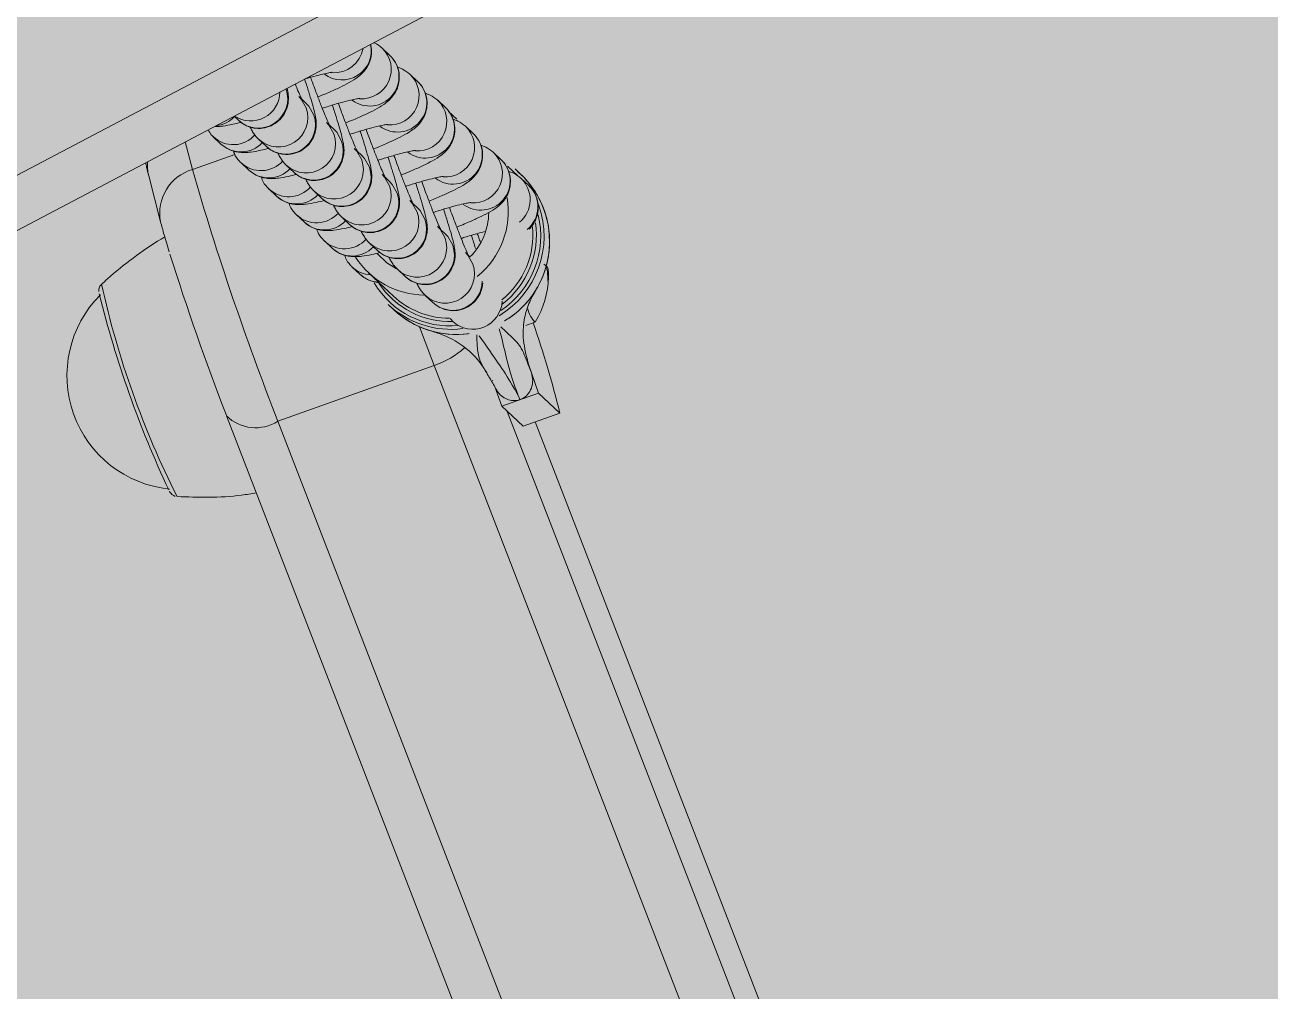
# Model space of a CAD drawing. Header units: metres. Extents: x -296 to 345, y -1036 to 474.
# Drawn here: x 230.6669 to 230.7832, y -234.5891 to -234.499 of the extents above; entities that cross this region are included whole.
import ezdxf

# ---------------------------------------------------------------- set-up
doc = ezdxf.new("R2010")
doc.units = ezdxf.units.M
for name, color, linetype in [('DGPRO_Arboles existentes', 252, 'Continuous'), ('DGPRO_ARQ_EXISTENCIA', 7, 'Continuous'), ('DGPRO_Tactiles', 40, 'Continuous'), ('DGPRO_Topes playa de regulacion', 40, 'Continuous')]:
    doc.layers.add(name, color=color, linetype=linetype)
doc.layers.add('DGPRO_Hatch edificios', color=7, linetype='Continuous', true_color=0xd1e8ff)
doc.layers.add('SansNom [1.1]', color=7, linetype='Continuous', lineweight=0)

# ---------------------------------------------------------------- blocks, each defined once
blk = doc.blocks.new('juegos ta te ti')
at = {"layer": 'SansNom [1.1]', "color": 2}
for p, q in [((3774.029865475628, 1695.064872803978), (3774.008116368204, 1695.157979648372)), ((3774.034556503795, 1695.063707918546), (3774.012807396361, 1695.15681476296)), ((3773.992937500319, 1695.154871947992), (3774.014686607751, 1695.061765103578)), ((3774.008529287639, 1695.066957397192), (3773.9887211209, 1695.151755171228)), ((3773.990705069006, 1695.134133193442), (3774.006087443853, 1695.068282013814)), ((3773.990726407204, 1695.134009361129), (3774.006080202058, 1695.068280531131)), ((3774.003696699102, 1695.067792536043), (3774.007268197414, 1695.068523759663)), ((3774.005405079046, 1695.065670608391), (3774.003696699102, 1695.067792536043)), ((3774.008976577355, 1695.066401832008), (3774.007268197414, 1695.068523759663)), ((3774.005405079046, 1695.065670608391), (3774.008976577355, 1695.066401832008)), ((3774.00579835129, 1695.063701579895), (3774.005405079046, 1695.065670608391)), ((3774.007190853738, 1695.066036075092), (3774.007306321083, 1695.065651646407)), ((3774.009369849633, 1695.064432803543), (3774.008976577355, 1695.066401832008)), ((3774.014686607751, 1695.061765103578), (3774.029865475628, 1695.064872803978)), ((3774.005948627055, 1695.062949181941), (3774.00579835129, 1695.063701579895)), ((3774.009480462592, 1695.063878988476), (3774.009468434275, 1695.063939211533)), ((3774.034556503795, 1695.063707918546), (3774.034577841994, 1695.063584086234)), ((3774.005700853872, 1695.059253754413), (3774.00480797927, 1695.059070948511)), ((3774.012379511068, 1695.05792911312), (3774.012361316225, 1695.057951712417)), ((3774.002993670208, 1695.055163501827), (3774.003051949878, 1695.055175433925)), ((3774.014608743578, 1695.055160250125), (3774.013989512339, 1695.055929378755)), ((3774.018157392136, 1695.055522582151), (3774.017718618061, 1695.056067570253)), ((3774.019546675358, 1695.052341879919), (3774.017559823201, 1695.054809689542)), ((3774.016837976008, 1695.052391387124), (3774.016218744765, 1695.053160515754)), ((3774.009966969676, 1695.052194968295), (3774.010096340613, 1695.052034280565)), ((3774.017107806885, 1695.05195730489), (3774.017259348209, 1695.052075644061)), ((3774.020989562615, 1695.051589310998), (3774.020370331382, 1695.052358439605)), ((3774.01906720851, 1695.049622524149), (3774.018447977279, 1695.050391652759)), ((3774.011953999933, 1695.049726937486), (3774.012325573085, 1695.049265417554)), ((3774.023218795086, 1695.048820447987), (3774.022599563854, 1695.049589576593)), ((3774.002981192785, 1695.048078700398), (3774.002922570839, 1695.048349427134)), ((3774.014183232357, 1695.046958074485), (3774.014554805551, 1695.046496554565)), ((3774.021296440986, 1695.04685366114), (3774.020677209704, 1695.047622789753)), ((3774.025448027592, 1695.046051585015), (3774.02482879632, 1695.046820713605)), ((3774.003605342372, 1695.046365578672), (3774.004224573646, 1695.045596450079)), ((3773.314935142892, 1694.779643514969), (3774.053626677303, 1695.044607809306)), ((3774.004213592583, 1695.045194572443), (3774.004652366621, 1695.044649584323)), ((3774.004652366621, 1695.044649584323), (3774.004290038472, 1695.045133643268)), ((3774.005301924853, 1695.044304341806), (3774.004521216512, 1695.045278282682)), ((3774.023525673449, 1695.044084798152), (3774.022906442219, 1695.044853926762)), ((3774.038613292447, 1695.040497519804), (3774.038117305426, 1695.044903014263)), ((3774.005834574836, 1695.043596715684), (3774.006453806081, 1695.042827587058)), ((3774.016412464872, 1695.04418921149), (3774.016784038017, 1695.043727691577)), ((3774.027677260065, 1695.043282722003), (3774.027058028795, 1695.044051850596)), ((3773.312180914755, 1694.773808306661), (3774.059461885573, 1695.041853581151)), ((3774.018641697336, 1695.041420348501), (3774.01901327049, 1695.040958828569)), ((3774.025754905923, 1695.041315935144), (3774.025135674683, 1695.04208506377)), ((3774.029906492532, 1695.040513859015), (3774.029287261297, 1695.041282987622)), ((3774.00806380735, 1695.040827852689), (3774.008683038583, 1695.040058724082)), ((3774.030364805104, 1695.039657827103), (3774.03449192485, 1695.04050280789)), ((3774.034790434745, 1695.037851360253), (3774.03449192485, 1695.04050280789)), ((3774.009389559646, 1695.039289624165), (3774.010048818336, 1695.038470778677)), ((3774.027984138387, 1695.038547072156), (3774.027364907156, 1695.039316200763)), ((3774.010293039775, 1695.038058989688), (3774.010912271018, 1695.037289861062)), ((3774.020870929809, 1695.038651485494), (3774.021242502955, 1695.03818996558)), ((3774.032135725004, 1695.037744996008), (3774.031516493772, 1695.038514124613)), ((3774.029943883756, 1695.036112931011), (3774.02959413962, 1695.036547337774)), ((3774.012522272288, 1695.035290126693), (3774.01314150352, 1695.034520998086)), ((3774.023100162274, 1695.035882622505), (3774.023471735421, 1695.035421102592)), ((3774.014751504713, 1695.032521263692), (3774.015370735996, 1695.031752135078))]:
    blk.add_line(p, q, dxfattribs=at)
at = {"layer": 'SansNom [1.1]', "color": 2, "elevation": 1.919664572832562e-10, "flags": 128}
for points in [[(3774.014686607751, 1695.061765103578), (3774.015213944368, 1695.059461142826), (3774.015540827838, 1695.057988165666)], [(3774.00979774738, 1695.052895043298), (3774.010141826258, 1695.052014188485), (3774.010334813549, 1695.051738144111)], [(3774.016909634568, 1695.052331302873), (3774.017718429861, 1695.051651869579), (3774.018509088647, 1695.050661263399)], [(3774.011407748622, 1695.050895308897), (3774.011751827489, 1695.050014454107), (3774.011953999933, 1695.049726937486)], [(3774.012026979852, 1695.05012618029), (3774.012371058721, 1695.0492453255), (3774.012564046012, 1695.048969281123)], [(3774.013636981085, 1695.048126445909), (3774.01398105996, 1695.047245591099), (3774.014183232357, 1695.046958074485)], [(3774.01425621232, 1695.047357317302), (3774.014600291194, 1695.046476462489), (3774.014793278487, 1695.046200418115)], [(3774.015866213558, 1695.045357582901), (3774.016210292426, 1695.044476728107), (3774.016412464872, 1695.04418921149)], [(3774.016485444829, 1695.044588454307), (3774.016829523659, 1695.0437075995), (3774.017022510952, 1695.043431555127)], [(3774.018095446022, 1695.042588719913), (3774.018439524898, 1695.0417078651), (3774.018641697336, 1695.041420348501)], [(3774.018714677258, 1695.041819591305), (3774.019058756135, 1695.040938736492), (3774.019251743426, 1695.040662692119)], [(3774.020324678536, 1695.039819856918), (3774.020668757364, 1695.038939002107), (3774.020870929809, 1695.038651485494)], [(3774.02094390977, 1695.03905072831), (3774.021287988598, 1695.038169873501), (3774.02148097589, 1695.037893829131)], [(3774.02255391096, 1695.037050993913), (3774.022897989836, 1695.036170139099), (3774.023100162274, 1695.035882622505)], [(3774.023173142195, 1695.036281865306), (3774.023517221109, 1695.03540101051), (3774.023710208365, 1695.035124966122)]]:
    blk.add_lwpolyline(points, dxfattribs=at)
at = {"layer": 'SansNom [1.1]', "color": 2}
for centre, radius, start, end in [((3773.96050595461, 1695.043516573293), 0.0841199401243652, 4.356191303248089, 18.73262312378447), ((3774.038232695572, 1695.059394072779), 0.01064920957215944, 306.9736875044455, 76.1678189355164), ((3773.945427630088, 1695.040470488275), 0.09983200740091885, 5.930145223497058, 17.07533090579677), ((3774.094361093934, 1695.076821023747), 0.09111282062812798, 185.6868458089255, 191.210411195568), ((3774.031478527186, 1695.061340712999), 0.003882988801102859, 37.56310973387631, 114.5454505896468), ((3773.766401984608, 1695.002232217597), 0.2708077807961186, 8.124243572951329, 13.37421758203391), ((3773.801753168866, 1695.009259869548), 0.2390783322318669, 9.330564999946096, 13.13366281447855), ((3774.016175005847, 1695.05387669664), 0.008027595705260994, 100.6850485956158, 124.5042598028989), ((3774.011008986985, 1695.050575903709), 0.008689434417761755, 113.1344122018805, 191.1576682633728), ((3774.010980637005, 1695.050596913431), 0.008658994094632357, 113.0165272488558, 218.6014501491605), ((3774.011005273077, 1695.053819567999), 0.008126872973560547, 139.8137570505318, 171.0649600677167), ((3774.003083677464, 1695.057682272981), 0.002200620892568549, 1.47813850587179, 38.88155093691593), ((3774.010255633018, 1695.05619955174), 0.002739005796770123, 39.09719772137941, 169.2935762325924), ((3774.011024771149, 1695.050670869617), 0.00859836987303264, 38.8763891547714, 89.98537919905147), ((3774.011025669861, 1695.05067244767), 0.008596679792562994, 38.87196064778823, 89.3064828547122), ((3774.011464463997, 1695.050127483552), 0.008596649082977397, 38.87192027855829, 89.26531353208195), ((3774.011447761013, 1695.05003091561), 0.008689434417762262, 113.1344122018805, 191.1576682633728), ((3774.01149211442, 1695.049975125205), 0.008424749820167199, 115.9980812230619, 185.2832568864688), ((3774.011509467245, 1695.050079587692), 0.008323409745337485, 23.07679740649271, 87.12369208129273), ((3774.01153456184, 1695.050047609201), 0.007946305473197236, 25.25224131167082, 84.0221026511133), ((3774.011574981331, 1695.049987005375), 0.007686131340085531, 38.86243933639574, 81.78629521141491), ((3774.011517547429, 1695.049943314819), 0.00804842036239729, 119.0863263229743, 180.4065977828008), ((3774.011560303251, 1695.049889811243), 0.007781245262300023, 120.8026096068665, 177.4788749070805), ((3774.011865568806, 1695.054199702658), 0.002739145028485013, 39.15834114729716, 171.5264411966529), ((3774.012484347144, 1695.053430605322), 0.002739460699857716, 39.09171509159324, 191.2738795350743), ((3774.011005273077, 1695.053819567999), 0.008126872973560562, 171.0649600677167, 173.2955835452793), ((3774.013564928433, 1695.04752567992), 0.007679221507782365, 24.66946209494947, 81.38286306829661), ((3774.013540730224, 1695.047426416578), 0.007774159067564184, 120.8103216338065, 181.7132849231913), ((3774.014094360828, 1695.051430863516), 0.002739471482170101, 39.15213709125719, 191.2736767370658), ((3774.014713579607, 1695.050661742334), 0.002739460699857716, 39.09171509159324, 191.2738795350743), ((3774.018259043474, 1695.050657835829), 0.002711012702590402, 38.85080797291143, 79.41611005529374), ((3774.013536802604, 1695.047434121876), 0.005950576936378651, 126.8637205527512, 171.2252786076566), ((3774.018878299729, 1695.049888764349), 0.002710951943262371, 38.34053468131141, 79.41640809379027), ((3774.005741031989, 1695.04807111587), 0.002733135040410145, 121.1594770169371, 218.6104623847117), ((3774.016323593296, 1695.048662000527), 0.002739471482170157, 39.15213709125719, 191.2736767370658), ((3774.016942812078, 1695.047892879326), 0.002739460699857883, 39.09171509159324, 191.2738795350743), ((3774.020478565858, 1695.047872129463), 0.002729149552554919, 38.99831674200169, 128.8721669308977), ((3774.006360223168, 1695.047302020644), 0.002733085746036695, 121.1591203727201, 218.8166468873928), ((3774.021097596326, 1695.04710285096), 0.002729331494494872, 38.49188487245048, 130.1694710901552), ((3774.010894422798, 1695.050572364953), 0.008576371264925962, 191.2825790940075, 218.83262975214), ((3774.007975496, 1695.045303835152), 0.002738211169345126, 45.20335291117833, 218.5680228830205), ((3774.018552825758, 1695.04589313754), 0.002739471482170027, 39.15213709125719, 191.2736767370658), ((3774.008597744802, 1695.044533295626), 0.002739635501622143, 77.55915037576024, 218.7102300308088), ((3774.019172044549, 1695.045124016333), 0.002739460699857716, 39.09171509159324, 191.2738795350743), ((3774.022707798325, 1695.045103266456), 0.002729149552557624, 38.99831674200169, 128.8721669308977), ((3774.023326828793, 1695.044333987971), 0.002729331494494872, 38.49188487245048, 130.1694710901552), ((3774.020782058235, 1695.043124274531), 0.002739471482169679, 39.15213709125719, 191.2736767370658), ((3774.010204728506, 1695.04253497218), 0.002738211169345289, 45.20335291110464, 218.5680228830937), ((3774.010826977234, 1695.041764432605), 0.002739635501621847, 77.55915037576024, 218.7102300308088), ((3774.021401277018, 1695.042355153326), 0.002739460699857548, 39.09171509159324, 191.2738795350743), ((3774.024937030794, 1695.042334403464), 0.002729149552554772, 38.99831674200169, 128.8721669308977), ((3774.033908683446, 1695.044676860243), 0.004214603618377829, 277.9544517562297, 3.096849362471057), ((3774.025556061265, 1695.041565124963), 0.002729331494492781, 38.49188487245048, 130.1694710901552), ((3774.012433960977, 1695.039766109173), 0.00273821116934481, 45.20335291110464, 218.5680228830937), ((3774.023011290739, 1695.040355411556), 0.002739471482170157, 39.15213709125719, 191.2736767370658), ((3774.023630509483, 1695.039586290338), 0.00273946069985738, 39.09171509159324, 191.2738795351255), ((3774.02716626326, 1695.039565540479), 0.002729149552557236, 38.99831674200169, 128.8721669308977), ((3774.01305620974, 1695.03899556963), 0.002739635501621847, 77.55915037576024, 218.7102300308088), ((3774.027785293769, 1695.038796261988), 0.002729331494492096, 38.49188487243008, 130.1694710902118), ((3774.025240523202, 1695.037586548568), 0.002739471482170326, 39.15213709125719, 191.2736767370658), ((3774.035091565132, 1695.04010651466), 0.003543366843942987, 344.9560419593201, 6.335404649457114), ((3774.014663193447, 1695.036997246184), 0.00273821116934481, 45.20335291110464, 218.5680228830937), ((3774.015285442162, 1695.036226706625), 0.002739635501621847, 77.55915037576024, 218.7102300308088), ((3774.025859741956, 1695.03681742733), 0.002739460699857548, 39.09171509159324, 191.2738795350743), ((3774.029395495731, 1695.036796677467), 0.002729149552557145, 38.99831674200169, 128.8721669308977), ((3774.030014526194, 1695.036027398983), 0.002729331494488829, 38.49188487233648, 130.1694710902852), ((3774.02746975568, 1695.034817685559), 0.002739471482170176, 39.15213709125719, 191.2736767370658), ((3774.016892425911, 1695.034228383196), 0.002738211169345011, 45.20335291117833, 218.5680228830937), ((3774.02809121253, 1695.034047057206), 0.002741096948150968, 48.49707111580302, 170.9681501866655), ((3774.031630259839, 1695.034008927035), 0.00274733624878582, 87.87450148471355, 128.7147768088121), ((3774.017514674677, 1695.033457843633), 0.002739635501621349, 77.55915037576024, 218.7102300308292), ((3774.019122865513, 1695.031454334051), 0.002741044481116801, 45.29763986998254, 184.2540143683514), ((3774.019747656654, 1695.030680750558), 0.002746869953122571, 77.67250640958525, 162.273523442418)]:
    blk.add_arc(centre, radius, start, end, dxfattribs=at)
for points, knots in [([(3774.040162656565, 1695.070529628934), (3774.039196341606, 1695.070699262468), (3774.037218589416, 1695.071046450617), (3774.034751162614, 1695.071259798441), (3774.03326355575, 1695.071225367012), (3774.032802970629, 1695.071214706528)], [0, 0, 0, 0, 0.3974399881544007, 0.8134384999105133, 1, 1, 1, 1]), ([(3774.040801948524, 1695.069931109348), (3774.040781148538, 1695.069983575724), (3774.040736151621, 1695.070097077013), (3774.040642687254, 1695.070236428386), (3774.040495213932, 1695.070392216793), (3774.040373647928, 1695.070457907921), (3774.040356058522, 1695.070467412826)], [0, 0, 0, 0, 0.3058136672967816, 0.6615715045966926, 0.9510326426354988, 1, 1, 1, 1]), ([(3774.00579835129, 1695.063701579895), (3774.005774104297, 1695.063942557264), (3774.005725582494, 1695.064424789262), (3774.005959683602, 1695.065121249295), (3774.006389063158, 1695.065669547844), (3774.006844573093, 1695.065945156759), (3774.007120296217, 1695.066017520632), (3774.00719086393, 1695.066036041191)], [0, 0, 0, 0, 0.2412245309051259, 0.4827265582612481, 0.7146257828890304, 0.9269622230907476, 1, 1, 1, 1]), ([(3774.00719086393, 1695.066036041191), (3774.007315273232, 1695.066051121473), (3774.007627063297, 1695.066088915084), (3774.008137074394, 1695.065978355173), (3774.008655634203, 1695.065678558943), (3774.009062119641, 1695.065257191181), (3774.009196982436, 1695.064906091277), (3774.009255719488, 1695.064753176049)], [0, 0, 0, 0, 0.141209267522148, 0.3538935433905072, 0.5760288546890888, 0.8153470046553388, 1, 1, 1, 1]), ([(3774.007306321083, 1695.065651646407), (3774.00736546746, 1695.065384158294), (3774.007596522855, 1695.064339215883), (3774.007892640514, 1695.062503402764), (3774.008031251702, 1695.060615075609), (3774.008155940082, 1695.059509479483), (3774.008189861277, 1695.059208704604)], [0, 0, 0, 0, 0.1271594243597397, 0.4967483458242205, 0.8630915389394495, 1, 1, 1, 1]), ([(3774.01015642498, 1695.059605491646), (3774.00962616802, 1695.060619028587), (3774.008707182776, 1695.062375583566), (3774.007792051611, 1695.064377316519), (3774.007405727996, 1695.065390849176), (3774.007306321083, 1695.065651646407)], [0, 0, 0, 0, 0.5032493647500914, 0.8721785617734116, 1, 1, 1, 1]), ([(3774.009896252454, 1695.063265616674), (3774.009741644552, 1695.06360281049), (3774.009515494867, 1695.064096034286), (3774.00934341253, 1695.064606540226), (3774.009288974798, 1695.064768037347)], [0, 0, 0, 0, 0.6836527931576795, 0.9999999999999999, 0.9999999999999999, 0.9999999999999999, 0.9999999999999999]), ([(3774.00803418498, 1695.059060371665), (3774.007818596413, 1695.059323166137), (3774.007129878371, 1695.06016268796), (3774.006646410854, 1695.060763445726), (3774.006232561922, 1695.061788719845), (3774.006050225486, 1695.06261905094), (3774.005848859486, 1695.06348450104), (3774.00579835129, 1695.063701579895)], [0, 0, 0, 0, 0.1501114803908029, 0.4795453216788205, 0.5184440161605953, 0.8792124118290671, 0.9999999999999999, 0.9999999999999999, 0.9999999999999999, 0.9999999999999999]), ([(3774.014497862377, 1695.058536399443), (3774.013984618252, 1695.058790754332), (3774.012889763028, 1695.059333345589), (3774.011497645092, 1695.060528634554), (3774.010331550199, 1695.06204814637), (3774.009823026187, 1695.063408603294), (3774.009588610988, 1695.064035735511)], [0, 0, 0, 0, 0.2210713445967757, 0.4715905988937983, 0.7564181839738973, 0.9999999999999999, 0.9999999999999999, 0.9999999999999999, 0.9999999999999999]), ([(3774.009865568793, 1695.063251099521), (3774.010042053098, 1695.062871538929), (3774.0104263789, 1695.062044978663), (3774.010518213856, 1695.061008178736), (3774.010410168572, 1695.059959740887), (3774.010360164212, 1695.059474514202)], [0, 0, 0, 0, 0.3132549852549809, 0.6821680982788295, 1, 1, 1, 1]), ([(3774.005948627055, 1695.062949181941), (3774.006039086461, 1695.06213482421), (3774.006210537322, 1695.060591343947), (3774.005841373442, 1695.058755609575), (3774.005192815752, 1695.057282140472), (3774.004582977174, 1695.05647290227), (3774.004292260876, 1695.056087130081)], [0, 0, 0, 0, 0.2896852176596747, 0.5490503628256699, 0.7850276451157624, 1, 1, 1, 1]), ([(3774.0125944621, 1695.057621302218), (3774.01259001361, 1695.057629664429), (3774.012542415031, 1695.057719139317), (3774.012456970304, 1695.05782927267), (3774.012379511068, 1695.05792911312)], [0, 0, 0, 0, 0.09345852511120906, 1, 1, 1, 1]), ([(3774.013989512339, 1695.055929378755), (3774.013902315249, 1695.056029354913), (3774.01367714594, 1695.056287523688), (3774.013172904119, 1695.056655873595), (3774.012466902223, 1695.056937054751), (3774.011646017591, 1695.057010858822), (3774.010824789646, 1695.056830594866), (3774.010136874339, 1695.056438826045), (3774.009637942089, 1695.055936151263), (3774.009325710824, 1695.055420281289), (3774.009171754423, 1695.055020648558), (3774.009138393707, 1695.054836596566), (3774.009131440219, 1695.05479823391)], [0, 0, 0, 0, 0.06794007474610485, 0.1754418647426988, 0.2952446038678498, 0.4254330943871875, 0.5590060693288751, 0.6860911322509179, 0.7947845184278499, 0.8910757445417378, 0.9772965036825909, 1, 1, 1, 1]), ([(3774.002993670208, 1695.055163501827), (3774.002968089272, 1695.055003049641), (3774.002916845791, 1695.054681633513), (3774.002897466875, 1695.054323740094), (3774.002918267498, 1695.054114035619), (3774.002962569665, 1695.054107427934), (3774.002982866602, 1695.05410440062)], [0, 0, 0, 0, 0.2666147558228869, 0.5340798591632703, 0.7865396467057483, 1, 1, 1, 1]), ([(3774.003043734079, 1695.055109317023), (3774.003049772154, 1695.055155783374), (3774.003061866896, 1695.055248859312), (3774.003071775581, 1695.055360104833), (3774.00307337735, 1695.055430082639), (3774.00306664408, 1695.05545183635), (3774.003053260951, 1695.055428770727), (3774.003034763271, 1695.055365413535), (3774.003013960951, 1695.055273523531), (3774.003000082524, 1695.055198271055), (3774.002993670208, 1695.055163501827)], [0, 0, 0, 0, 0.1370604299861647, 0.2745434490335888, 0.4056142736626313, 0.5286196120079922, 0.6474403114538847, 0.7672712536512928, 0.8924712580398899, 1, 1, 1, 1]), ([(3774.003222044378, 1695.053840639195), (3774.003175142999, 1695.053873466681), (3774.003083971257, 1695.053937280081), (3774.003012212965, 1695.054240201684), (3774.002993003291, 1695.054638957809), (3774.003026736083, 1695.054951716943), (3774.003043734079, 1695.055109317023)], [0, 0, 0, 0, 0.2637875479598226, 0.5127773118734363, 0.7544873015240233, 1, 1, 1, 1]), ([(3774.015236090428, 1695.053916805213), (3774.015214292528, 1695.053986639964), (3774.015151433932, 1695.054188022493), (3774.015038606917, 1695.054455986746), (3774.014860056725, 1695.05482127908), (3774.01467991847, 1695.055064249496), (3774.014608743578, 1695.055160250125)], [0, 0, 0, 0, 0.1860496914102775, 0.5365115994156727, 0.8168699691579453, 1, 1, 1, 1]), ([(3774.016218744765, 1695.053160515754), (3774.016131547783, 1695.053260491974), (3774.015906378684, 1695.053518660911), (3774.015402134571, 1695.05388700899), (3774.014696143423, 1695.054168198697), (3774.01387521415, 1695.054241967308), (3774.013054156942, 1695.054061838855), (3774.01236566018, 1695.05366960864), (3774.011868510757, 1695.053168348509), (3774.011550755312, 1695.052648095192), (3774.011371976333, 1695.052152313732), (3774.011293974131, 1695.051722932115), (3774.011271637988, 1695.051358877694), (3774.01127956486, 1695.050973024981), (3774.011322621324, 1695.050457116644), (3774.011417834006, 1695.049697386413), (3774.011576087544, 1695.048676688878), (3774.011703391691, 1695.047909229256), (3774.011787216531, 1695.047457359832), (3774.011789470174, 1695.047445211072)], [0, 0, 0, 0, 0.0325956495124422, 0.08417184635626679, 0.1416496767788448, 0.2041102852397672, 0.2681946697772319, 0.3291663449594271, 0.3813142346016429, 0.4275119326356969, 0.4688781168230799, 0.506898545863282, 0.5453811678230387, 0.5968723663091815, 0.6814893024255296, 0.7881112145980164, 0.8899525835689757, 0.9970413194642554, 0.9999999999999999, 0.9999999999999999, 0.9999999999999999, 0.9999999999999999]), ([(3774.020370331382, 1695.052358439605), (3774.020169190319, 1695.052567159963), (3774.019824280605, 1695.052925066372), (3774.019237024802, 1695.053220729323), (3774.018880531593, 1695.053345605672), (3774.018726642844, 1695.0533720681), (3774.018715755791, 1695.053373940219)], [0, 0, 0, 0, 0.4008231420805347, 0.6873175613173095, 0.9778789131501947, 1, 1, 1, 1]), ([(3774.009341846117, 1695.051491015843), (3774.009344269081, 1695.051475157044), (3774.009398776835, 1695.051118393071), (3774.009474215459, 1695.05067788013), (3774.009557985521, 1695.050226217265), (3774.009560237742, 1695.050214074096)], [0, 0, 0, 0, 0.04330840041308266, 0.9742788617288282, 1, 1, 1, 1]), ([(3774.010032663593, 1695.052228672653), (3774.010031914436, 1695.052230551571), (3774.010029015093, 1695.052237823446), (3774.010089893049, 1695.052065000965), (3774.010203360423, 1695.051681431967), (3774.010380711586, 1695.051023489264), (3774.010605571611, 1695.050116978119), (3774.010862614665, 1695.049007157917), (3774.011073086452, 1695.048059049545), (3774.011189922699, 1695.047494478145), (3774.011217844899, 1695.04735955372)], [0, 0, 0, 0, 0.03503306311827042, 0.1355867294630237, 0.2649057922411513, 0.4197289689996888, 0.588987599355566, 0.7649471683421067, 0.9438257586377031, 1, 1, 1, 1]), ([(3774.017465322862, 1695.051147942192), (3774.017443525001, 1695.051217776955), (3774.017380666395, 1695.051419159505), (3774.017267839387, 1695.051687123739), (3774.017089289229, 1695.052052416106), (3774.016909150896, 1695.052295386495), (3774.016837976008, 1695.052391387124)], [0, 0, 0, 0, 0.18604969141026, 0.5365115994156446, 0.8168699691579407, 1, 1, 1, 1]), ([(3774.021522349511, 1695.050408663376), (3774.02151299937, 1695.050490429875), (3774.021471441242, 1695.050853853899), (3774.021245731345, 1695.051251409463), (3774.021033373992, 1695.051531521246), (3774.020989562615, 1695.051589310998)], [0, 0, 0, 0, 0.1872641204503879, 0.8323247873324326, 1, 1, 1, 1]), ([(3774.004146517052, 1695.05040608357), (3774.004045578903, 1695.050328225921), (3774.003796798152, 1695.050136331324), (3774.00339953931, 1695.049647344882), (3774.003072831586, 1695.048958676059), (3774.002942181033, 1695.048138998127), (3774.003066412125, 1695.047291993849), (3774.003346720204, 1695.046703085441), (3774.003561111427, 1695.046423300925), (3774.003605342372, 1695.046365578672)], [0, 0, 0, 0, 0.1034664290995327, 0.2550122818089925, 0.4192265906276863, 0.5942306261623548, 0.7743193670065306, 0.9534399193092089, 0.9999999999999999, 0.9999999999999999, 0.9999999999999999, 0.9999999999999999]), ([(3774.010539425982, 1695.050372147293), (3774.010380808008, 1695.050344177657), (3774.009810970951, 1695.050243696341), (3774.00903009406, 1695.05012840227), (3774.008514165435, 1695.050068781462), (3774.008309750664, 1695.050045159244)], [0, 0, 0, 0, 0.188903246857874, 0.6786374398042853, 1, 1, 1, 1]), ([(3774.008807444454, 1695.05097475144), (3774.008839953573, 1695.050828768728), (3774.008900905799, 1695.05055506174), (3774.008960706624, 1695.05026416333), (3774.008988612432, 1695.050128416708)], [0, 0, 0, 0, 0.5333539685587957, 1, 1, 1, 1]), ([(3774.018447977279, 1695.050391652759), (3774.018360780258, 1695.050491628966), (3774.018135611153, 1695.050749797926), (3774.017631367038, 1695.051118146002), (3774.016925375889, 1695.051399335709), (3774.01610444658, 1695.051473104303), (3774.015283389407, 1695.051292975862), (3774.014594892607, 1695.050900745639), (3774.01409774323, 1695.050399485501), (3774.013779987739, 1695.04987923219), (3774.013601208796, 1695.049383450744), (3774.013523206638, 1695.048954069143), (3774.013500870491, 1695.048590014723), (3774.013508797363, 1695.048204162006), (3774.013551853796, 1695.047688253636), (3774.013647066483, 1695.046928523405), (3774.013805320014, 1695.045907825868), (3774.013932624205, 1695.045140366261), (3774.014016449002, 1695.044688496825), (3774.01401870268, 1695.044676348097)], [0, 0, 0, 0, 0.03259564951244218, 0.08417184635626672, 0.1416496767788446, 0.204110285239767, 0.2681946697772317, 0.3291663449594269, 0.3813142346016425, 0.4275119326356965, 0.4688781168230796, 0.5068985458632815, 0.5453811678230382, 0.5968723663091811, 0.681489302425529, 0.7881112145980157, 0.8899525835689749, 0.9970413194642547, 1, 1, 1, 1]), ([(3774.022599563854, 1695.049589576593), (3774.022398995441, 1695.049797624834), (3774.022055067673, 1695.050154378649), (3774.021462021973, 1695.050456837549), (3774.020950632336, 1695.050618512979), (3774.020452654934, 1695.050697695647), (3774.019840596544, 1695.050729194484), (3774.019148324425, 1695.05070913817), (3774.018501164202, 1695.050644238502), (3774.018238138951, 1695.050617861358)], [0, 0, 0, 0, 0.1392957756214745, 0.2388595436505972, 0.3398366695198757, 0.4503841406964929, 0.5929305121000588, 0.8345547907595927, 1, 1, 1, 1]), ([(3774.044398023865, 1695.049932943138), (3774.044426654143, 1695.04994968753), (3774.044534041467, 1695.050012492827), (3774.044631684293, 1695.050179006952), (3774.044709560012, 1695.050366810446), (3774.044730804895, 1695.050479582889), (3774.044733818906, 1695.050544066828), (3774.044734299582, 1695.0505543509)], [0, 0, 0, 0, 0.08134242161744379, 0.3051018884122995, 0.5519677677465243, 0.9285467202319357, 1, 1, 1, 1]), ([(3774.0108013039, 1695.049262753376), (3774.010540883483, 1695.049198723141), (3774.009850922155, 1695.049029080596), (3774.008876644798, 1695.048751119222), (3774.007876530042, 1695.048425286093), (3774.007161447993, 1695.048136301963), (3774.006562745951, 1695.047803803613), (3774.006064980035, 1695.047406554909), (3774.005629289585, 1695.04688174608), (3774.005301910243, 1695.046188843492), (3774.005171457307, 1695.045370411236), (3774.005295632366, 1695.044523053755), (3774.005575953282, 1695.043934226474), (3774.005790344009, 1695.043654438603), (3774.005834574836, 1695.043596715684)], [0, 0, 0, 0, 0.0761784593428955, 0.2018281870948164, 0.3316386787195965, 0.4744043055799973, 0.559200336790732, 0.6210811954313175, 0.6851318625896422, 0.7545368370493883, 0.8285020761568191, 0.9046163596726231, 0.9803214394991857, 1, 1, 1, 1]), ([(3774.012261896062, 1695.049459809664), (3774.012261146903, 1695.04946168858), (3774.012258247524, 1695.049468960422), (3774.012319125516, 1695.049296137977), (3774.012432592898, 1695.048912568956), (3774.012609944053, 1695.048254626276), (3774.012834804076, 1695.04734811513), (3774.01309184713, 1695.046238294933), (3774.013302318924, 1695.045290186534), (3774.013419155205, 1695.044725615173), (3774.013447077364, 1695.044590690731)], [0, 0, 0, 0, 0.03503306311825672, 0.1355867294630103, 0.2649057922411444, 0.4197289689996876, 0.5889875993555652, 0.7649471683421062, 0.943825758637703, 1, 1, 1, 1]), ([(3774.019694555369, 1695.048379079217), (3774.019672757464, 1695.048448913964), (3774.019609898867, 1695.048650296494), (3774.019497071855, 1695.048918260753), (3774.019318521705, 1695.049283553097), (3774.019138383409, 1695.049526523503), (3774.01906720851, 1695.049622524149)], [0, 0, 0, 0, 0.1860496914103007, 0.5365115994156678, 0.81686996915795, 1, 1, 1, 1]), ([(3774.03792330284, 1695.046382104347), (3774.038047901525, 1695.046429647287), (3774.039151727241, 1695.046850832498), (3774.041113153299, 1695.047889048306), (3774.043152480634, 1695.04903555182), (3774.044192376005, 1695.049795004293), (3774.044398452751, 1695.049945505486)], [0, 0, 0, 0, 0.05400972649781111, 0.4784745552984059, 0.8966489584812943, 1, 1, 1, 1]), ([(3774.020677209704, 1695.047622789753), (3774.020590012723, 1695.047722765974), (3774.020364843624, 1695.047980934914), (3774.019860599509, 1695.048349282994), (3774.01915460836, 1695.048630472701), (3774.018333679089, 1695.048704241311), (3774.017512621912, 1695.048524112891), (3774.016824125118, 1695.048131882644), (3774.016326975696, 1695.047630622509), (3774.01600922025, 1695.047110369195), (3774.015830441274, 1695.046614587736), (3774.01575243907, 1695.046185206123), (3774.015730102925, 1695.045821151698), (3774.015738029798, 1695.045435298985), (3774.015781086264, 1695.044919390647), (3774.015876298945, 1695.044159660413), (3774.016034552482, 1695.043138962879), (3774.016161856631, 1695.042371503259), (3774.016245681466, 1695.041919633836), (3774.01624793515, 1695.041907485089)], [0, 0, 0, 0, 0.03259564951244218, 0.08417184635626672, 0.1416496767788446, 0.204110285239767, 0.2681946697772317, 0.3291663449594269, 0.3813142346016425, 0.4275119326356965, 0.4688781168230796, 0.5068985458632815, 0.5453811678230382, 0.5968723663091811, 0.681489302425529, 0.7881112145980157, 0.8899525835689749, 0.9970413194642547, 1, 1, 1, 1]), ([(3774.023751581975, 1695.047639800384), (3774.023742231842, 1695.047721566863), (3774.023700673668, 1695.048084990894), (3774.023474963855, 1695.048482546469), (3774.023262606457, 1695.048762658257), (3774.023218795086, 1695.048820447987)], [0, 0, 0, 0, 0.1872641204504033, 0.8323247873324248, 1, 1, 1, 1]), ([(3774.012768658409, 1695.047603284291), (3774.012609695364, 1695.047575224193), (3774.012038618329, 1695.047474417853), (3774.011153518616, 1695.047346108189), (3774.010229993593, 1695.047234011738), (3774.009594295454, 1695.047180966494), (3774.009221678086, 1695.047171553081), (3774.009182493343, 1695.047173903564), (3774.009166302339, 1695.047174874754)], [0, 0, 0, 0, 0.0869492928627107, 0.31236649704352, 0.5339335285991736, 0.7235381694558889, 0.8857669575182983, 1, 1, 1, 1]), ([(3774.02482879632, 1695.046820713605), (3774.024628227912, 1695.047028761827), (3774.024284300147, 1695.047385515642), (3774.023691254487, 1695.047687974558), (3774.0231798648, 1695.047849649991), (3774.022681887402, 1695.047928832662), (3774.022069829016, 1695.047960331476), (3774.021377556891, 1695.047940275179), (3774.020730396671, 1695.047875375514), (3774.020467371422, 1695.047848998347)], [0, 0, 0, 0, 0.1392957756214713, 0.2388595436505874, 0.3398366695198643, 0.4503841406964912, 0.5929305121000419, 0.8345547907595842, 1, 1, 1, 1]), ([(3774.021923787833, 1695.045610216229), (3774.02190198994, 1695.045680050955), (3774.021839131331, 1695.04588143351), (3774.021726304325, 1695.046149397742), (3774.021547754168, 1695.046514690109), (3774.021367615837, 1695.046757660501), (3774.021296440986, 1695.04685366114)], [0, 0, 0, 0, 0.186049691410296, 0.5365115994156651, 0.8168699691579488, 0.9999999999999999, 0.9999999999999999, 0.9999999999999999, 0.9999999999999999]), ([(3774.038117305426, 1695.044903014263), (3774.038094065951, 1695.045100265933), (3774.038022961894, 1695.04570378186), (3774.03789360153, 1695.0466479682), (3774.037757410408, 1695.047507760032), (3774.03770884923, 1695.047814333217)], [0, 0, 0, 0, 0.238039084722946, 0.7283100834619933, 0.9999999999999999, 0.9999999999999999, 0.9999999999999999, 0.9999999999999999]), ([(3774.012980844261, 1695.046481456807), (3774.01273745501, 1695.04642157339), (3774.012064822688, 1695.046256079183), (3774.011106162538, 1695.045982257629), (3774.010105674997, 1695.045656422651), (3774.009390694345, 1695.045367439017), (3774.008791976408, 1695.045034940616), (3774.008294212946, 1695.044637691926), (3774.007858521964, 1695.044112883085), (3774.007531142759, 1695.0434199805), (3774.007400689772, 1695.042601548247), (3774.007524864838, 1695.041754190748), (3774.007805185796, 1695.041165363475), (3774.008019576474, 1695.040885575615), (3774.00806380735, 1695.040827852689)], [0, 0, 0, 0, 0.07159901719011094, 0.1978715986366353, 0.3283255691272543, 0.471798894283101, 0.5570152648154709, 0.6192028708093491, 0.6835710411998328, 0.7533200605336869, 0.8276519500372181, 0.9041435368989852, 0.9802238916227849, 1, 1, 1, 1]), ([(3774.014491128534, 1695.046690946656), (3774.014490379372, 1695.046692825573), (3774.01448748003, 1695.04670009745), (3774.014548358025, 1695.046527274982), (3774.014661825362, 1695.046143705971), (3774.014839176562, 1695.045485763281), (3774.015064036551, 1695.044579252122), (3774.015321079605, 1695.043469431925), (3774.015531551392, 1695.042521323545), (3774.015648387638, 1695.041956752149), (3774.015676309838, 1695.041821827724)], [0, 0, 0, 0, 0.03503306311825666, 0.13558672946301, 0.264905792241144, 0.4197289689996869, 0.5889875993555642, 0.7649471683421049, 0.9438257586377015, 1, 1, 1, 1]), ([(3774.022906442219, 1695.044853926762), (3774.022819245188, 1695.044953902986), (3774.02259407609, 1695.045212071926), (3774.022089831973, 1695.045580420006), (3774.021383840827, 1695.045861609712), (3774.020562911555, 1695.045935378324), (3774.019741854344, 1695.04575524987), (3774.019053357584, 1695.045363019655), (3774.018556208167, 1695.044861759501), (3774.018238452677, 1695.04434150619), (3774.018059673737, 1695.043845724747), (3774.017981671574, 1695.043416343147), (3774.01795933543, 1695.043052288726), (3774.017967262302, 1695.042666436009), (3774.018010318733, 1695.04215052764), (3774.018105531419, 1695.041390797405), (3774.018263784954, 1695.040370099871), (3774.018391089142, 1695.039602640265), (3774.018474913938, 1695.039150770829), (3774.01847716762, 1695.0391386221)], [0, 0, 0, 0, 0.0325956495124422, 0.084171846356266, 0.1416496767788452, 0.2041102852397672, 0.2681946697772319, 0.3291663449594271, 0.3813142346016428, 0.4275119326356968, 0.4688781168230799, 0.506898545863282, 0.5453811678230386, 0.5968723663091814, 0.6814893024255294, 0.7881112145980161, 0.8899525835689749, 0.9970413194642554, 1, 1, 1, 1]), ([(3774.025980814445, 1695.044870937377), (3774.025971464311, 1695.044952703877), (3774.025929906184, 1695.045316127903), (3774.02570419632, 1695.04571368348), (3774.025491838971, 1695.045993795266), (3774.025448027592, 1695.046051585015)], [0, 0, 0, 0, 0.1872641204504256, 0.8323247873324482, 1, 1, 1, 1]), ([(3774.004224573646, 1695.045596450079), (3774.004425475426, 1695.04538505113), (3774.00475490198, 1695.045038411925), (3774.005148303539, 1695.04485062703), (3774.005301787991, 1695.044777363299)], [0, 0, 0, 0, 0.6098529553498402, 1, 1, 1, 1]), ([(3774.015006190557, 1695.044835864143), (3774.014844419877, 1695.044807303245), (3774.014270492188, 1695.044705975311), (3774.013382711577, 1695.044577226089), (3774.012459234974, 1695.044465153064), (3774.011823526051, 1695.044412102611), (3774.011450910854, 1695.044402690245), (3774.011411725888, 1695.044405040605), (3774.011395534843, 1695.044406011779)], [0, 0, 0, 0, 0.08834089872396121, 0.3134145383030382, 0.5346438734116442, 0.7239595325858794, 0.8859410632609741, 0.9999999999999999, 0.9999999999999999, 0.9999999999999999, 0.9999999999999999]), ([(3774.027058028795, 1695.044051850596), (3774.026857460378, 1695.044259898838), (3774.02651353261, 1695.044616652654), (3774.025920486953, 1695.044919111569), (3774.025409097273, 1695.045080786983), (3774.024911119873, 1695.04515996965), (3774.024299061523, 1695.045191468505), (3774.023606789362, 1695.045171412171), (3774.022959629143, 1695.045106512506), (3774.022696603886, 1695.045080135359)], [0, 0, 0, 0, 0.1392957756214737, 0.2388595436505914, 0.33983666951987, 0.4503841406964988, 0.5929305121000519, 0.8345547907595983, 1, 1, 1, 1]), ([(3774.015259768879, 1695.043725027392), (3774.014999348422, 1695.043660997144), (3774.014309387091, 1695.0434913546), (3774.013335109735, 1695.043213393223), (3774.012334995023, 1695.04288756011), (3774.011619912931, 1695.042598575967), (3774.011021210883, 1695.042266077636), (3774.010523444967, 1695.041868828933), (3774.010087754563, 1695.041344020101), (3774.009760375183, 1695.040651117492), (3774.009629922246, 1695.039832685239), (3774.009754097302, 1695.03898532776), (3774.010034418222, 1695.038396500474), (3774.010248808947, 1695.038116712612), (3774.010293039775, 1695.038058989688)], [0, 0, 0, 0, 0.07617845934289885, 0.2018281870948187, 0.3316386787195977, 0.4744043055800045, 0.5592003367907352, 0.6210811954313228, 0.685131862589645, 0.7545368370493906, 0.8285020761568196, 0.9046163596726249, 0.9803214394991848, 1, 1, 1, 1]), ([(3774.016720360999, 1695.043922083664), (3774.01671961188, 1695.043923962597), (3774.016716712507, 1695.043931234442), (3774.016777590494, 1695.043758411994), (3774.016891057836, 1695.043374842963), (3774.017068408991, 1695.042716900276), (3774.017293269016, 1695.041810389134), (3774.017550312068, 1695.040700568933), (3774.017760783864, 1695.039752460537), (3774.017877620145, 1695.039187889177), (3774.017905542301, 1695.039052964735)], [0, 0, 0, 0, 0.03503306311825672, 0.1355867294630103, 0.2649057922411444, 0.4197289689996876, 0.5889875993555652, 0.7649471683421062, 0.943825758637703, 1, 1, 1, 1]), ([(3774.024153020304, 1695.042841353221), (3774.024131222404, 1695.042911187967), (3774.024068363807, 1695.043112570502), (3774.023955536792, 1695.043380534754), (3774.023776986644, 1695.043745827101), (3774.023596848338, 1695.043988797523), (3774.023525673449, 1695.044084798152)], [0, 0, 0, 0, 0.1860496914102936, 0.5365115994156637, 0.8168699691579484, 1, 1, 1, 1]), ([(3774.006453806081, 1695.042827587058), (3774.006654707858, 1695.04261618811), (3774.006984134455, 1695.04226954892), (3774.007377536012, 1695.042081764022), (3774.007531020458, 1695.042008500313)], [0, 0, 0, 0, 0.6098529553498496, 1, 1, 1, 1]), ([(3774.025135674683, 1695.04208506377), (3774.025048477699, 1695.042185039991), (3774.024823308562, 1695.042443208919), (3774.024319064446, 1695.042811556994), (3774.0236130733, 1695.043092746701), (3774.022792144021, 1695.043166515335), (3774.021971086848, 1695.042986386891), (3774.021282590058, 1695.042594156648), (3774.020785440635, 1695.042092896516), (3774.020467685181, 1695.041572643215), (3774.02028890625, 1695.041076861752), (3774.020210904006, 1695.040647480123), (3774.020188567904, 1695.040283425715), (3774.020196494776, 1695.039897573001), (3774.020239551242, 1695.039381664664), (3774.020334763884, 1695.03862193442), (3774.020493017419, 1695.037601236883), (3774.020620321568, 1695.036833777264), (3774.020704146406, 1695.03638190784), (3774.020706400087, 1695.036369759093)], [0, 0, 0, 0, 0.03259564951244217, 0.08417184635626593, 0.141649676778845, 0.204110285239767, 0.2681946697772317, 0.3291663449594269, 0.3813142346016425, 0.4275119326356965, 0.4688781168230795, 0.5068985458632815, 0.5453811678230381, 0.596872366309181, 0.6814893024255289, 0.7881112145980155, 0.8899525835689741, 0.9970413194642547, 1, 1, 1, 1]), ([(3774.029287261297, 1695.041282987622), (3774.029086692849, 1695.041491035827), (3774.028742765121, 1695.041847789659), (3774.028149719425, 1695.042150248561), (3774.027638329736, 1695.042311923995), (3774.027140352341, 1695.042391106665), (3774.026528293952, 1695.042422605481), (3774.025836021827, 1695.042402549183), (3774.025188861645, 1695.042337649531), (3774.024925836354, 1695.042311272367)], [0, 0, 0, 0, 0.1392957756214737, 0.2388595436505914, 0.33983666951987, 0.4503841406964988, 0.5929305121000519, 0.8345547907595983, 1, 1, 1, 1]), ([(3774.028210046914, 1695.042102074388), (3774.028200696773, 1695.042183840885), (3774.028159138647, 1695.042547264911), (3774.027933428793, 1695.042944820473), (3774.027721071397, 1695.043224932261), (3774.027677260065, 1695.043282722003)], [0, 0, 0, 0, 0.187264120450389, 0.8323247873324406, 1, 1, 1, 1]), ([(3774.017227123345, 1695.042065558295), (3774.017068160302, 1695.042037498194), (3774.016497083311, 1695.041936691869), (3774.015611983557, 1695.041808382193), (3774.014688458571, 1695.041696285755), (3774.014052760431, 1695.041643240511), (3774.013680143025, 1695.041633827085), (3774.013640958282, 1695.041636177568), (3774.013624767278, 1695.041637148758)], [0, 0, 0, 0, 0.0869492928627103, 0.312366497043526, 0.5339335285991776, 0.7235381694558912, 0.8857669575182991, 1, 1, 1, 1]), ([(3774.018949593471, 1695.041153220657), (3774.018948844353, 1695.041155099593), (3774.01894594497, 1695.041162371454), (3774.019006822964, 1695.040989548986), (3774.0191202903, 1695.040605979971), (3774.019297641499, 1695.039948037282), (3774.019522501488, 1695.039041526127), (3774.019779544541, 1695.037931705926), (3774.01999001633, 1695.036983597545), (3774.020106852569, 1695.036419026168), (3774.020134774812, 1695.036284101741)], [0, 0, 0, 0, 0.03503306311825671, 0.1355867294630103, 0.2649057922411444, 0.4197289689996876, 0.5889875993555652, 0.7649471683421062, 0.943825758637703, 1, 1, 1, 1]), ([(3774.026382252773, 1695.040072490229), (3774.026360454879, 1695.040142324959), (3774.02629759627, 1695.040343707509), (3774.026184769303, 1695.04061167176), (3774.026006219109, 1695.040976964113), (3774.025826080816, 1695.041219934515), (3774.025754905923, 1695.041315935144)], [0, 0, 0, 0, 0.1860496914102936, 0.5365115994156637, 0.8168699691579484, 1, 1, 1, 1]), ([(3774.008683038583, 1695.040058724082), (3774.008883940364, 1695.039847325134), (3774.00921336692, 1695.039500685928), (3774.009606768477, 1695.039312901034), (3774.009760252931, 1695.039239637302)], [0, 0, 0, 0, 0.6098529553498413, 1, 1, 1, 1]), ([(3774.017489001355, 1695.040956164381), (3774.017228580853, 1695.040892134124), (3774.016538619563, 1695.040722491589), (3774.015564342206, 1695.040444530215), (3774.014564227495, 1695.040118697103), (3774.013849145394, 1695.039829712975), (3774.013250443358, 1695.039497214624), (3774.012752677438, 1695.039099965925), (3774.012316987038, 1695.038575157093), (3774.011989607649, 1695.037882254507), (3774.011859154709, 1695.037063822251), (3774.011983329774, 1695.036216464752), (3774.012263650736, 1695.035627637483), (3774.01247804141, 1695.035347849619), (3774.012522272288, 1695.035290126693)], [0, 0, 0, 0, 0.07617845934289527, 0.201828187094821, 0.3316386787195942, 0.4744043055800017, 0.5592003367907329, 0.6210811954313208, 0.6851318625896433, 0.7545368370493892, 0.8285020761568187, 0.9046163596726243, 0.9803214394991847, 1, 1, 1, 1]), ([(3774.027364907156, 1695.039316200763), (3774.027277710129, 1695.039416176989), (3774.027052541028, 1695.039674345926), (3774.026548296955, 1695.040042694022), (3774.025842305767, 1695.040323883712), (3774.025021376494, 1695.040397652327), (3774.024200319326, 1695.040217523887), (3774.023511822525, 1695.039825293659), (3774.023014673106, 1695.039324033505), (3774.022696917616, 1695.038803780194), (3774.022518138677, 1695.038307998751), (3774.02244013652, 1695.037878617128), (3774.022417800361, 1695.037514562746), (3774.022425727295, 1695.037128709855), (3774.022468783321, 1695.036612802745), (3774.022563998034, 1695.035853066356), (3774.02272224387, 1695.034832392037), (3774.022849649728, 1695.03406437988), (3774.022933585106, 1695.033611931178), (3774.022935942497, 1695.033599223838)], [0, 0, 0, 0, 0.03259122045871118, 0.08416040919714424, 0.14163042960817, 0.2040825510042511, 0.2681582278403298, 0.3291216182719681, 0.381262422127932, 0.4274538428798976, 0.4688144062849016, 0.5068296691595076, 0.5453070621515056, 0.5967912640817221, 0.6813967025607406, 0.7880041270888644, 0.8898316579893456, 0.9969058428088738, 1, 1, 1, 1]), ([(3774.030439279384, 1695.039333211381), (3774.030429929248, 1695.039414977878), (3774.030388371119, 1695.039778401903), (3774.030162661261, 1695.040175957488), (3774.029950303909, 1695.040456069266), (3774.029906492532, 1695.040513859015)], [0, 0, 0, 0, 0.1872641204503963, 0.8323247873324421, 0.9999999999999999, 0.9999999999999999, 0.9999999999999999, 0.9999999999999999]), ([(3774.038717751215, 1695.039260065496), (3774.038710920263, 1695.039400340371), (3774.038692299611, 1695.039782721379), (3774.038643922557, 1695.040220401078), (3774.038613292447, 1695.040497519804)], [0, 0, 0, 0, 0.3668458168710167, 1, 1, 1, 1]), ([(3774.019456355851, 1695.039296695324), (3774.019297392726, 1695.039268635192), (3774.018726315775, 1695.039167828881), (3774.017841216022, 1695.039039519205), (3774.016917691036, 1695.038927422763), (3774.0162819929, 1695.038874377522), (3774.01590937553, 1695.038864964109), (3774.015870190789, 1695.038867314593), (3774.015853999784, 1695.038868285783)], [0, 0, 0, 0, 0.0869492928627103, 0.312366497043526, 0.5339335285991776, 0.7235381694558912, 0.8857669575182991, 1, 1, 1, 1]), ([(3774.031516493772, 1695.038514124613), (3774.031315925316, 1695.038722172842), (3774.03097199755, 1695.039078926657), (3774.030378951888, 1695.03938138557), (3774.029867562212, 1695.039543060987), (3774.029369584813, 1695.039622243654), (3774.02875752646, 1695.039653742505), (3774.028065254343, 1695.039633686187), (3774.02741809408, 1695.039568786507), (3774.027155068826, 1695.039542409359)], [0, 0, 0, 0, 0.1392957756214728, 0.2388595436505925, 0.3398366695198717, 0.4503841406965011, 0.5929305121000549, 0.8345547907596027, 1, 1, 1, 1]), ([(3774.019718233818, 1695.038187301393), (3774.019457813363, 1695.038123271148), (3774.018767852033, 1695.037953628604), (3774.01779357471, 1695.037675667243), (3774.016793459959, 1695.037349834114), (3774.016078377869, 1695.037060849967), (3774.015479675862, 1695.036728351648), (3774.014981909905, 1695.036331102937), (3774.014546219501, 1695.035806294101), (3774.014218840158, 1695.035113391513), (3774.014088387224, 1695.034294959256), (3774.014212562241, 1695.033447601759), (3774.01449288316, 1695.032858774478), (3774.014707273886, 1695.032578986611), (3774.014751504713, 1695.032521263692)], [0, 0, 0, 0, 0.07617845934289527, 0.201828187094821, 0.3316386787195942, 0.4744043055800017, 0.5592003367907329, 0.6210811954313208, 0.6851318625896433, 0.7545368370493892, 0.8285020761568187, 0.9046163596726243, 0.9803214394991847, 1, 1, 1, 1]), ([(3774.021178825977, 1695.038384357681), (3774.021178076826, 1695.038386236584), (3774.021175177408, 1695.038393508411), (3774.02123605553, 1695.03822068659), (3774.021349522272, 1695.037837113878), (3774.021526876266, 1695.037179188824), (3774.021751724427, 1695.036272602695), (3774.022008814362, 1695.035163079321), (3774.022227181084, 1695.034177856054), (3774.022351762374, 1695.033575220306), (3774.0223874704, 1695.033402490133)], [0, 0, 0, 0, 0.03449165720017249, 0.1334913529469127, 0.2608119006173941, 0.4132424180794685, 0.5798853015949351, 0.7531255664866189, 0.9292397417187173, 1, 1, 1, 1]), ([(3774.02959413962, 1695.036547337774), (3774.02950694263, 1695.036647314014), (3774.0292817735, 1695.036905482918), (3774.02877752938, 1695.037273831018), (3774.02807153829, 1695.03755502068), (3774.027250608845, 1695.037628789406), (3774.026429552183, 1695.037448660543), (3774.025741053712, 1695.03705643173), (3774.025243909366, 1695.036555167294), (3774.0249261382, 1695.036034927273), (3774.024747409344, 1695.035539103548), (3774.024669238114, 1695.035109864592), (3774.024647600305, 1695.034745220671), (3774.024650125012, 1695.034478118803), (3774.024666323837, 1695.034293094356), (3774.024672536717, 1695.034222129938)], [0, 0, 0, 0, 0.05182892218817702, 0.1338379857584646, 0.2252309797646103, 0.3245468720437812, 0.426444659918867, 0.5233930642602058, 0.6063111516421534, 0.6797680985812201, 0.7455426658482812, 0.805997293621033, 0.8671868342187099, 0.9490607456035899, 1, 1, 1, 1]), ([(3774.028611485243, 1695.037303627225), (3774.028589687342, 1695.03737346197), (3774.028526828744, 1695.037574844501), (3774.028414001732, 1695.037842808754), (3774.028235451574, 1695.038208101124), (3774.028055313278, 1695.038451071527), (3774.027984138387, 1695.038547072156)], [0, 0, 0, 0, 0.1860496914102936, 0.5365115994156637, 0.8168699691579484, 1, 1, 1, 1]), ([(3774.032522311134, 1695.037037797699), (3774.032448197113, 1695.037222576957), (3774.032346496673, 1695.037476134158), (3774.032180698161, 1695.037687627877), (3774.032135725004, 1695.037744996008)], [0, 0, 0, 0, 0.7287478730555087, 0.9999999999999999, 0.9999999999999999, 0.9999999999999999, 0.9999999999999999]), ([(3774.010912271018, 1695.037289861062), (3774.011113172789, 1695.037078462133), (3774.011442599394, 1695.036731822921), (3774.011836000949, 1695.036544038027), (3774.011989485397, 1695.036470774313)], [0, 0, 0, 0, 0.6098529553498309, 1, 1, 1, 1]), ([(3774.021685588324, 1695.036527832312), (3774.02152662524, 1695.036499772197), (3774.020955548247, 1695.036398965873), (3774.020070448536, 1695.03627065621), (3774.019146923508, 1695.036158559755), (3774.018511225363, 1695.036105514534), (3774.018138607954, 1695.036096101108), (3774.01809942322, 1695.036098451572), (3774.018083232217, 1695.036099422762)], [0, 0, 0, 0, 0.08694929286270998, 0.3123664970435258, 0.5339335285991776, 0.7235381694558911, 0.8857669575182991, 0.9999999999999999, 0.9999999999999999, 0.9999999999999999, 0.9999999999999999]), ([(3774.031862705435, 1695.036801201027), (3774.031791453802, 1695.036814678741), (3774.031514406532, 1695.036867084046), (3774.030992466539, 1695.036878446956), (3774.030293373351, 1695.036866078063), (3774.02964700484, 1695.036800286175), (3774.029384301329, 1695.036773546384)], [0, 0, 0, 0, 0.08239680420029678, 0.3203830335556666, 0.7237833476618964, 1, 1, 1, 1]), ([(3774.02194746629, 1695.035418438385), (3774.021687045489, 1695.035354408107), (3774.020997083293, 1695.035184765475), (3774.020022815874, 1695.034906805185), (3774.01902265775, 1695.034580967336), (3774.018307729145, 1695.034291999888), (3774.017708687032, 1695.033959464568), (3774.017211740487, 1695.033562305008), (3774.016773021603, 1695.033037166702), (3774.016458265149, 1695.032345637322), (3774.016318687815, 1695.031713219918), (3774.016384425222, 1695.03134774391), (3774.0164010702, 1695.031255203711)], [0, 0, 0, 0, 0.0892457986865674, 0.2364489635273671, 0.3885266125488857, 0.5557816673773716, 0.6551232607376288, 0.7276189071503691, 0.8026565621024329, 0.8839669801905682, 0.9706199119527162, 1, 1, 1, 1]), ([(3774.023408058407, 1695.035615494661), (3774.023407310809, 1695.035617363252), (3774.023404417404, 1695.035624595141), (3774.023465171724, 1695.035452601589), (3774.023579358137, 1695.035064214034), (3774.023721730788, 1695.034544433981), (3774.023831689324, 1695.034096044722), (3774.023871252489, 1695.033934714014)], [0, 0, 0, 0, 0.06913397210341521, 0.2675657889419377, 0.5227630135855419, 0.8282898568095172, 1, 1, 1, 1]), ([(3774.01314150352, 1695.034520998086), (3774.013342405304, 1695.034309599138), (3774.013671831858, 1695.033962959932), (3774.014065233418, 1695.033775175035), (3774.014218717867, 1695.033701911306)], [0, 0, 0, 0, 0.6098529553498309, 1, 1, 1, 1]), ([(3774.022944172114, 1695.033602175753), (3774.022730820085, 1695.033569347731), (3774.022141327803, 1695.033478643777), (3774.021379958372, 1695.033391252331), (3774.020739653122, 1695.03333632233), (3774.020367964878, 1695.033327289016), (3774.020328692102, 1695.033329603476), (3774.020312464721, 1695.033330559786)], [0, 0, 0, 0, 0.1545241206214015, 0.4269506095001406, 0.6600779219032716, 0.8595454095371176, 1, 1, 1, 1]), ([(3774.015370735996, 1695.031752135078), (3774.015567801169, 1695.03153120962), (3774.015785586696, 1695.031287055063), (3774.016046489801, 1695.031149964449), (3774.016071312355, 1695.031136921516)], [0, 0, 0, 0, 0.904859015436936, 1, 1, 1, 1])]:
    blk.add_open_spline(points, degree=3, knots=knots, dxfattribs=at)
blk = doc.blocks.new('A$C07AB3025')
at = {"layer": 'DGPRO_Tactiles', "true_color": 0x939598}
h = blk.add_hatch(dxfattribs=at)
h.set_pattern_fill('ANSI32', color=252, scale=0.01, angle=73)
h.set_pattern_definition([(118, (73.65271002661794, -396.7036644546662), (-0.0841007582198128, -0.0447171663553561), []), (118, (73.6658378962432, -396.6607251279273), (-0.0841007582198128, -0.0447171663553561), [])])
edge = h.paths.add_edge_path()
edge.add_arc((119.6360546208099, -762.4378977376929), 171.9930674346053, 24.64859931157806, 26.3130641630481)
edge.add_arc((119.2918114268181, -756.6039259574275), 169.8009025292909, 24.49668853998359, 26.88557213012784)
edge.add_line((270.7391773270319, -679.8182380875616), (269.0488117557784, -676.4557982564972))
edge.add_line((269.0488117557785, -676.4557982564972), (266.2880839973757, -671.3466159160696))
edge.add_line((266.2880839973757, -671.3466159160696), (265.1739063768014, -669.2209128488098))
edge.add_line((265.1739063768014, -669.2209128488098), (264.8198008279522, -669.4069488872603))
edge.add_line((264.8198008279522, -669.4069488872603), (265.936172801354, -671.5367698277165))
edge.add_line((265.936172801354, -671.5367698277165), (268.6940879648554, -676.6407469970957))
edge.add_line((268.6940879648555, -676.6407469970957), (270.3821035735286, -679.9985123317578))
edge.add_arc((119.2918114268216, -756.6039259574278), 169.4009025292879, 24.494543906040292, 26.885803378157277, ccw=False)
edge.add_arc((119.6360546206069, -762.437897737792), 171.5930674348312, 24.662997570868697, 26.315181430359587, ccw=False)
edge.add_line((275.5760339560956, -690.8354980814822), (275.9575755765992, -690.7078668466261))
at = {"layer": 'DGPRO_Topes playa de regulacion', "rotation": 188.0255867183073}
blk.add_blockref('juegos ta te ti', (3768.45041236956, 1524.301348613448, -1.032000000212167), dxfattribs=at)
blk = doc.blocks.new('arbol existente')
at = {"layer": 'DGPRO_Arboles existentes', "transparency": 33554493}
h = blk.add_hatch(color=256, dxfattribs=at)
h.dxf.hatch_style = 1
h.paths.add_polyline_path([(3519.512186181932, 1917.593372057745, 1), (3511.441133497545, 1917.593372057745, 1)])
at = {"layer": 'DGPRO_Arboles existentes'}
blk.add_circle((3515.476659839738, 1917.593372057745), 4.035526342193428, dxfattribs=at)
blk = doc.blocks.new('hospital')
at = {"layer": 'DGPRO_Hatch edificios'}
h = blk.add_hatch(dxfattribs=at)
h.set_pattern_fill('ANSI31', color=256, scale=0.2)
h.set_pattern_definition([(45, (0, 0), (-0.4490128060534577, 0.4490128060534577), [])])
edge = h.paths.add_edge_path()
edge.add_line((575.7402936770777, 1052.395651121417), (620.049548640306, 1078.472059491102))
edge.add_line((620.049548640306, 1078.472059491102), (681.1877278406687, 965.374255615334))
edge.add_line((681.1877278406687, 965.374255615334), (733.7266579994025, 850.4966114340352))
edge.add_line((733.7266579994025, 850.4966114340352), (669.2401300633308, 813.580647646133))
edge.add_line((669.2401300633308, 813.580647646133), (663.7711300633055, 815.7046476462274))
edge.add_line((663.7711300633055, 815.7046476462274), (661.3901300633042, 822.7546476462303))
edge.add_line((661.3901300633042, 822.7546476462303), (655.6521300633067, 839.285647646255))
edge.add_arc((533.1705206836701, 799.4436804215225), 128.7987848877563, 18.01915679115396, 20.90597442784771)
edge.add_arc((579.5667161579106, 824.1144932595174), 76.92788322792245, 16.06583597182676, 18.95265360852051)
edge.add_line((652.3241300633053, 849.0996476462315), (649.7911300633059, 856.6806476462225))
edge.add_arc((606.133917300612, 839.7800495918507), 46.81434011926866, 21.16243750349939, 25.23926158375873)
edge.add_line((648.4791300633104, 859.741647646224), (644.8121300632884, 870.8606476462446))
edge.add_line((644.8121300632884, 870.8606476462446), (639.0431300633063, 887.5636476462241))
edge.add_arc((483.2836236574352, 816.0830221611577), 171.378247323098, 24.65117660009437, 28.72800068035372)
edge.add_line((633.56715761327, 898.4563374840363), (624.0721300633049, 917.3436476462085))
edge.add_line((624.0721300633049, 917.3436476462085), (617.7171300633054, 929.2086476462282))
edge.add_arc((621.277776167417, 930.2167708931327), 3.700609836185721, 132.0511642696059, 195.808371964978, ccw=False)
edge.add_line((618.7991300632716, 932.9646476462058), (620.2756159388082, 934.0307694306393))
edge.add_line((620.2756159388082, 934.0307694306393), (618.8171300633076, 936.8476476462238))
edge.add_line((618.8171300633076, 936.8476476462238), (612.7641300633077, 938.7926476462305))
edge.add_line((612.7641300633077, 938.7926476462305), (606.7177776921513, 950.2867966196167))
edge.add_line((606.7177776921513, 950.2867966196167), (611.1335588725951, 952.4591496724356))
edge.add_line((611.1335588725951, 952.4591496724356), (608.6359672514427, 957.3951198465907))
edge.add_line((608.6359672514427, 957.3951198465907), (604.0819085330785, 955.2975983276459))
edge.add_line((604.0819085330785, 955.2975983276459), (599.5488085515874, 963.9641308115872))
edge.add_line((599.5488085515874, 963.9641308115872), (604.4689791269966, 966.6563682572391))
edge.add_line((604.4689791269966, 966.6563682572391), (596.4104592356493, 981.7910164421241))
edge.add_line((596.4104592356493, 981.7910164421241), (591.678308962004, 979.3192663615678))
edge.add_line((591.678308962004, 979.3192663615678), (586.918394273117, 988.6057334304359))
edge.add_line((586.918394273117, 988.6057334304359), (591.1991845294883, 990.9288334738746))
edge.add_line((591.1991845294883, 990.9288334738746), (581.4003576413452, 1008.783136015082))
edge.add_line((581.4003576413452, 1008.783136015082), (577.2012578015638, 1006.632723846968))
edge.add_line((577.2012578015638, 1006.632723846968), (573.4617341026533, 1013.55234260732))
edge.add_line((573.4617341026533, 1013.55234260732), (569.4423752054767, 1020.320731886408))
edge.add_line((569.4423752054767, 1020.320731886408), (558.3061076471531, 1038.582690710769))
edge.add_line((558.3061076471531, 1038.582690710769), (563.1894544522652, 1044.089808780089))
edge.add_line((563.1894544522652, 1044.089808780089), (575.7402936770777, 1052.395651121417))
blk = doc.blocks.new('A$C45BA266A')
at = {"layer": 'DGPRO_Arboles existentes'}
blk.add_blockref('arbol existente', (-3284.614718660034, -2148.539772572811), dxfattribs=at)
at = {"layer": 'DGPRO_Hatch edificios'}
blk.add_blockref('hospital', (-399.811130063378, -1131.548647645952), dxfattribs=at)

msp = doc.modelspace()

# ---------------------------------------------------------------- block references
msp.add_blockref('A$C07AB3025', (-37.3505177715752, 446.5381752008082, 1.032))

# ---------------------------------------------------------------- next in the draw order: block references
at = {"layer": 'DGPRO_ARQ_EXISTENCIA'}
msp.add_blockref('A$C45BA266A', (0, 0), dxfattribs=at)

doc.saveas('drawing.dxf')
